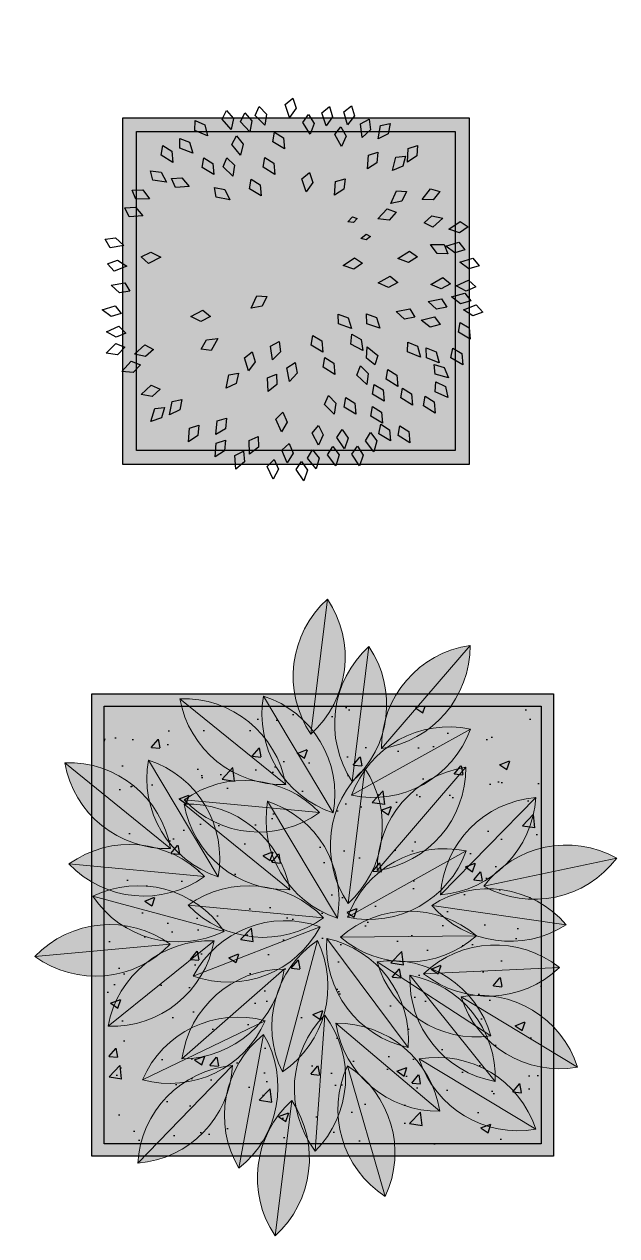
# Model space of a CAD drawing. Header units: millimetres. Extents: x -4763 to 645, y -25 to 217.
# Drawn here: x -37.471 to -36.958, y 27.812 to 28.86 of the extents above; entities that cross this region are included whole.
import ezdxf

# ---------------------------------------------------------------- set-up
doc = ezdxf.new("R2010")
doc.units = ezdxf.units.MM
doc.header["$LTSCALE"] = 0.5
for name, color, linetype in [('AI-Hatch mob', 254, 'Continuous'), ('AI-Paisagismo', 95, 'Continuous'), ('AI-Produção', 1, 'Continuous')]:
    doc.layers.add(name, color=color, linetype=linetype)

# ---------------------------------------------------------------- blocks, each defined once
blk = doc.blocks.new('SIMB6')
for points in [[(-0.307964686194282, 3.431288411466539), (-0.4040987887603933, 3.274698302898968), (-0.3329980956184499, 3.093049657748451), (-0.2066646557555032, 3.294275713688194)], [(0.3984109103603259, 3.398716576306469), (0.3265426599525654, 3.22960956178349), (0.4237761752099232, 3.060502547260739), (0.5188959183967654, 3.278227828458966)], [(-0.852618804432268, 3.264226708885871), (-0.8713276485477763, 3.081436646438987), (-0.7284805663507541, 2.948597458102085), (-0.7019191044303171, 3.184704536262188)], [(0.0894663158642288, 3.333511741563825), (-0.0138826201268785, 3.181586677117365), (0.0486490410523857, 2.996812950088268), (0.1842508427851044, 3.191913475417095)], [(0.8234699091638049, 3.164896028949897), (0.6889704995421653, 3.039707624579023), (0.7089189045150306, 2.845662269083732), (0.8844518765636166, 3.005787967647394)], [(-1.358031690650022, 2.994755096616017), (-1.386146828717528, 2.813173801354423), (-1.250343966497439, 2.673141228489839), (-1.211635731855949, 2.907563360951143)], [(-1.09027891008418, 3.048750051068964), (-1.113649353254231, 2.866497341449529), (-0.9742410142719108, 2.730053749176704), (-0.9416590185887798, 2.965405564920729)], [(1.277311248883961, 3.074536775630122), (1.125218987691823, 2.971434050821926), (1.115200895764019, 2.776623433338272), (1.313195192766215, 2.907963914422907)], [(-1.915408134431345, 2.7815473070807), (-1.862611324012277, 2.605550930449908), (-1.679751944402369, 2.53762460168923), (-1.745736254726352, 2.765874759209282)], [(-0.7434979434738125, 2.802239643644043), (-0.7568269067953679, 2.618978718964854), (-0.610137669184951, 2.490394869203555), (-0.5905263502065737, 2.72718055243763)], [(-0.0602776290065776, 2.819525051565278), (-0.1321458794141108, 2.650418037042527), (-0.03491236415675299, 2.481311022519548), (0.0602073790296345, 2.699036303717775)], [(0.6064688405942888, 2.846694259035529), (0.4501629046947074, 2.750098802723869), (0.4319362957271551, 2.555884154523255), (0.6352945278915741, 2.678756010648612)], [(1.554926584901522, 2.892651789628871), (1.398509013670945, 2.796237209881837), (1.380057752836364, 2.602043775843185), (1.583557984924027, 2.724680308560664)], [(-0.3882777008934681, 2.592185804523978), (-0.4215019535240572, 2.411469516340957), (-0.2897017825112016, 2.267663209903048), (-0.2443986207629223, 2.500900615034424)], [(2.149298208167238, 2.643577266502234), (1.984455027937428, 2.56240489614629), (1.947701029036807, 2.370830674459284), (2.161897989172075, 2.473649572943941)], [(-1.976804877302583, 2.392260628575968), (-1.968069759949912, 2.208723369409653), (-1.80702457312077, 2.098650726808045), (-1.815938788773337, 2.336079874925871)], [(-1.317972011141364, 2.481311022519548), (-1.389840261549124, 2.312204007996797), (-1.292606746291767, 2.143096993474046), (-1.197487003104924, 2.360822274672045)], [(-2.352533766120131, 2.296087179626965), (-2.297966553674541, 2.120631637955057), (-2.114432127978716, 2.054550979403302), (-2.182712603549589, 2.282124792203603)], [(-0.9311517221822214, 2.214967474646073), (-1.003019972589981, 2.045860460123321), (-0.905786457332624, 1.876753445600343), (-0.810666714145782, 2.09447872679857)], [(0.0820007468198583, 2.291686006663894), (-0.0445156021025923, 2.158434960765816), (-0.0126287353175485, 1.965990769955169), (0.1526866131603128, 2.136645096516986)], [(2.359223635573926, 2.274400646456797), (2.181686861861635, 2.227041151554431), (2.108169261228795, 2.046357169842167), (2.338340650970621, 2.105290988324895)], [(-2.675057218992378, 2.08902645207263), (-2.613739879228887, 1.915814409703216), (-2.427785324514616, 1.856886976098166), (-2.504822892106403, 2.081647463720855)], [(-2.314094071823319, 1.893138849514571), (-2.295400372544463, 1.71034723760431), (-2.128612850246327, 1.609186665958077), (-2.15041330140275, 1.845780841596706)], [(-0.5210799404442242, 2.045860460123321), (-0.5929481908517574, 1.876753445600343), (-0.4957146755943996, 1.707646431077591), (-0.4005949324075573, 1.925371712275818)], [(1.808583596015523, 2.037358365084401), (1.627283162868252, 2.007485623026923), (1.536545551296057, 1.834806079662939), (1.771356602178911, 1.871080505917007)], [(2.312594582574774, 1.663089298291879), (2.478547039333534, 1.74196901604705), (2.517952875251012, 1.93301539509116), (2.302351342042129, 1.833175310482374)], [(-2.793347924603949, 1.720427235396527), (-2.704515370949138, 1.559582573723673), (-2.511425033000705, 1.531875891475465), (-2.624200498509708, 1.74100206868934)], [(-3.046070055304198, 1.454087617162258), (-2.914600125032393, 1.32572140193497), (-2.72172909999449, 1.354915691634005), (-2.890056430956065, 1.522599838970791)], [(-1.415238886879251, 1.562935669964645), (-1.361698461554169, 1.387164083428388), (-1.178553533714648, 1.320011464292065), (-1.245502262375794, 1.547980609896058)], [(2.658342922765314, 1.43053996901358), (2.832511241741485, 1.489085886399379), (2.894398099851969, 1.674076577093046), (2.668437079300474, 1.600634894050472)], [(2.785333962895947, 1.108288931026663), (2.965401197905976, 1.144867868318669), (3.049669427861317, 1.32079513815006), (2.816365940521109, 1.275833527728991)], [(-2.58724826111711, 1.168131748961059), (-2.46944247562169, 1.027121023548716), (-2.274607268003592, 1.036648915369369), (-2.425102703802394, 1.220505346914478)], [(-1.859235802912053, 1.118206599236145), (-1.738534300526907, 0.9796664422437971), (-1.543938266580198, 0.9932282423603735), (-1.698209940886499, 1.173927755706245)], [(2.941684584040559, 0.9178410019590046), (3.122484926299193, 0.8850772412363312), (3.265954998328425, 1.017243338561002), (3.032602937907995, 1.061952168943207)], [(-3.218547477292759, 0.8712733379322799), (-3.103672908246835, 0.7278646172626396), (-2.908682716896919, 0.7333749827237172), (-3.055356954076842, 0.9202940340919668)], [(-2.943970003125286, 0.8382437466964348), (-2.802294495593741, 0.7212382838183659), (-2.612513944029615, 0.7663479401912808), (-2.794184551489252, 0.9194748614099808)], [(1.422629543142647, 0.5013835223674051), (1.604499293044682, 0.5275679041260446), (1.698725297239207, 0.6983689550118016), (1.463225949384195, 0.6668710062435821)], [(2.556447462570076, 0.6025562222810095), (2.739149878178523, 0.5830099922500267), (2.872642227151118, 0.7252468778176536), (2.636659337909804, 0.7528899529404498)], [(2.896614828295241, 0.512566656153922), (3.076485391545929, 0.4750325616098508), (3.22340079636092, 0.6033579397635549), (2.991312820311577, 0.654222809664816)], [(-2.603492547609448, 0.326554342953159), (-2.444092941737608, 0.2351541601010467), (-2.264655691869165, 0.3116643699413544), (-2.469575858005555, 0.4319132332516347)], [(-1.635412142144787, 0.4349088874844256), (-1.545847447466258, 0.4144461796596488), (-1.471190726757527, 0.4772096942645021), (-1.586733549507584, 0.5048298321197536)], [(-2.251498124593126, 0.1343413167987819), (-2.072065799997517, 0.0947652044615097), (-1.923701315307653, 0.2214124252477632), (-2.155196159522802, 0.2749119646703093)], [(0.4219767066970235, 0.2264130278078937), (0.5817102326182066, 0.1355976740717324), (0.7608658598560396, 0.2127650251939031), (0.5555063461588361, 0.332262028297464)], [(-3.077248546643886, -0.003216203324655), (-2.901509582597327, -0.0568636104694633), (-2.743590740182753, 0.0576491751075992), (-2.970127527005161, 0.1292951647571954)], [(-1.644512134122919, 0.0485643533882012), (-1.552976297036934, 0.040706397333679), (-1.487734074337481, 0.1132069979502148), (-1.605989085555847, 0.1245546067696068)], [(1.874422538337739, 0.13140734511353), (1.70787581038644, 0.2090244513867674), (1.535538254183393, 0.1176389734805525), (1.749878494363201, 0.0151190970836979)], [(2.859006773995133, -0.0290440413618853), (3.041182894931807, -0.0530041903173242), (3.178076942723919, 0.0859618434074037), (2.942831805273044, 0.1193053423601214)], [(-1.268147971497, -0.2555001460168569), (-1.084440020753845, -0.2518100767258602), (-0.96998501963958, -0.093849348789945), (-1.207569442012072, -0.0962380435414616)], [(-2.541242962233127, -0.2918713527212731), (-2.723837004010647, -0.2713373885412693), (-2.858096591076446, -0.4128502930095693), (-2.622266640950101, -0.4417691145677054)], [(1.177683844325883, -0.4137753456698193), (1.238123389426391, -0.5872956302637249), (1.423777198667721, -0.6471638352168158), (1.347878627770796, -0.422016171332416)], [(2.651997360533869, -0.3912081614023464), (2.785275097979592, -0.5176963919966511), (2.977712556487404, -0.4857689208602097), (2.807023352755095, -0.3204895835369825)], [(2.976027204648516, -0.3343647721314937), (3.121800162334011, -0.4462239361955654), (3.309844378807156, -0.3943499398078529), (3.122808974437248, -0.2478241020555743)], [(-2.108925250251559, -0.7116599447572299), (-1.925530738753195, -0.7003161830448335), (-1.817758958035938, -0.5377222651659395), (-2.055037364655163, -0.5500113403545585)], [(0.6918066728510439, -0.5346022034982525), (0.7771967190594751, -0.6973005986531007), (0.9696538093064646, -0.7291095166456217), (0.8613535889248851, -0.5176310877643573)], [(1.584249261786453, -0.5778944842750207), (1.718979298783324, -0.702834649587885), (1.911035090266068, -0.6686862702981671), (1.738447968248465, -0.5053897641189451)], [(-3.130177838148483, -0.7898229016984715), (-2.946452609574862, -0.7871269486072379), (-2.831144542727088, -0.6297878607429084), (-3.068738412304355, -0.6308909273468544)], [(-2.851526461379762, -1.083422854213267), (-2.677687681770976, -1.023905575364778), (-2.616834476248186, -0.8385722911773427), (-2.842381996598078, -0.9132742301130748)], [(-2.570198768902628, -0.9656293988491595), (-2.42157948971203, -0.8575806245366948), (-2.417973503737812, -0.6625459206625238), (-2.611541341747624, -0.8003267455435434)], [(-1.575373266227416, -0.8773086828609848), (-1.392980320575361, -0.8550591625562447), (-1.29508665885146, -0.6863334388372097), (-1.531211471664164, -0.7127367793648319)], [(-0.4168758951425389, -0.7321589748537463), (-0.5217088501333365, -0.8830638433153126), (-0.4609911171928616, -1.068441554372384), (-0.3234836927333617, -0.8746794016303738)], [(0.1553271222164767, -0.7824543577719397), (0.0834588718089435, -0.9515613722949184), (0.1806923870663013, -1.120668386817669), (0.2758121302531435, -0.90294310561967)], [(-0.8210942633661488, -1.011460441688541), (-0.9277233507748404, -1.161101564031241), (-0.8692255958887926, -1.347191734441821), (-0.7294121410780008, -1.155086915474385)], [(0.6760395052301647, -0.9942216931406164), (0.7527737310372232, -1.161177035574837), (0.9432963440876848, -1.203041970384674), (0.8462434130406109, -0.9861715201336664)], [(1.052530875883348, -0.9715608954593336), (1.154722106323333, -1.124267084589519), (1.349469322143932, -1.135450142319996), (1.219315376478789, -0.9366738508651906)], [(2.203565003919948, -1.098926176868872), (2.322680194254417, -1.238832571322745), (2.517418115369991, -1.227488809610349), (2.365215280879056, -1.04504330873442)], [(2.665151451383735, -0.9207667124730959), (2.78070294111103, -1.063630567241261), (2.975664892463328, -1.057198120195153), (2.828108322133175, -0.870974807559378)], [(-2.894995204698034, -1.450082482616153), (-2.720553378851037, -1.392356603041434), (-2.657796900931543, -1.207659111641987), (-2.884100933599712, -1.280036928788604)], [(-2.311912036323747, -1.419420590459367), (-2.129045466290563, -1.401474968659158), (-2.027203303732449, -1.235102757110325), (-2.263884698889341, -1.255934963022582)], [(-0.4113344807835802, -1.15715669862925), (-0.4934258217354001, -1.321544166273042), (-0.4067329069680455, -1.496289344687966), (-0.298455796576718, -1.284799082543031)], [(0.203943879845383, -1.217904920168393), (0.1320756294376224, -1.387011934691145), (0.2293091446952076, -1.556118949214123), (0.3244288878815951, -1.338393668015896)], [(-2.026821947503322, -1.717134674379167), (-1.859881338278, -1.640368400736406), (-1.818052977533398, -1.449837754677446), (-2.034904793215901, -1.546932315040066)], [(-1.474892976228602, -1.540013049034314), (-1.30830896725979, -1.46247598864852), (-1.267361694223836, -1.271754045282932), (-1.483762418290325, -1.369849867008952)], [(2.43579800064208, -1.40198371499855), (2.553107487663055, -1.543407588628269), (2.747974977074363, -1.534564488453952), (2.598126619446702, -1.35018028811919)], [(-2.638857905593113, -1.713470156346829), (-2.458240512033398, -1.679712417660084), (-2.371230629411684, -1.505124848869627), (-2.605208888630841, -1.546431480655201)], [(-2.43120153828363, -1.863498041906723), (-2.257583463133414, -1.803339985433012), (-2.197414250038491, -1.617783512504502), (-2.422684707494681, -1.693316846962034)], [(-1.761248155827161, -1.89825655865593), (-1.589579370609271, -1.832742774158077), (-1.535194033357129, -1.645409451062278), (-1.758013497122647, -1.727893086918584)], [(-0.4296613812452961, -1.817966320390496), (-0.3813717330201598, -1.640680286953738), (-0.5006240526352032, -1.486309230351025), (-0.5653624611074975, -1.714915883984076)], [(1.343511725652888, -1.576220514774831), (1.382148444031599, -1.755857459110757), (1.559028324059909, -1.838107364225606), (1.511400397559782, -1.605333559354676)], [(1.935103224431486, -1.675529546206462), (2.037443654108528, -1.828135785367976), (2.23220170672539, -1.839128500735796), (2.101853548367216, -1.64047951073212)], [(-1.124397498798998, -1.822416438596974), (-1.223621074190077, -1.977067367673043), (-1.156140234651502, -2.160091615097826), (-1.025837219982122, -1.96141301034936)], [(-0.2169143467717731, -1.690843552403066), (-0.2520676890126197, -1.871194516655123), (-0.1218116387040027, -2.016400922189632), (-0.0740188792453864, -1.7836609046592)], [(0.527003512948113, -1.791236572798879), (0.4994259998336475, -1.972900296607349), (0.635642779800719, -2.112530263682856), (0.6736569280483309, -1.877994577379695)], [(2.28804787522472, -1.73583929918368), (2.381477429900542, -1.894057964614148), (2.575285838318905, -1.916190286599203), (2.456532337871976, -1.710399932723248)], [(-2.490629364274809, -2.1421420954332), (-2.312695465521073, -2.096297188935524), (-2.237640846561589, -1.916246243303248), (-2.46830608017899, -1.973216530444915)], [(-2.066247324209825, -2.063439992782832), (-2.138115574617359, -2.232547007305811), (-2.040882059360001, -2.401654021828562), (-1.945762316173158, -2.183928740630562)], [(-1.331154638708312, -2.089947607174508), (-1.432632130898809, -2.243129023659321), (-1.367838552077046, -2.427121770781695), (-1.234640255107251, -2.23037249555773)], [(-0.5696966980731304, -2.014821726107584), (-0.6415649484806636, -2.183928740630562), (-0.5443314332233058, -2.353035755153314), (-0.4492116900364636, -2.135310473955087)], [(-0.2281714555979306, -2.086504765652534), (-0.3014368303261108, -2.255011182869793), (-0.2056062310268771, -2.424917142412368), (-0.1086877789616665, -2.207986560737026)], [(0.3011773951027408, -1.991569511610805), (0.2293091446952076, -2.160676526133556), (0.3265426599525654, -2.329783540656535), (0.4216624031394077, -2.112058259458308)], [(1.565820837248338, -2.080347393562078), (1.60765653677754, -2.259266375289371), (1.785975785338905, -2.338347248088211), (1.734202226539991, -2.106460288071048)], [(0.97061555116602, -2.118236903231263), (0.995563882941724, -2.300280328048302), (1.16572091331659, -2.39566441405941), (1.135823444352354, -2.159956533482045)], [(1.938868268832038, -2.158000489064079), (1.972258600191935, -2.338686165168383), (2.14666884824328, -2.426050941965741), (2.105838164091892, -2.19198915771085)], [(-1.704792300100507, -2.353035755153314), (-1.77666055050804, -2.522142769676065), (-1.679427035250682, -2.691249784199044), (-1.58430729206384, -2.473524503000817)], [(-1.27575902258286, -2.401586900120037), (-1.393157610064463, -2.542936818530961), (-1.348575340178058, -2.732841952906255), (-1.194944326916584, -2.551597434696532)], [(-0.5929481908517574, -2.424906236325568), (-0.6648164412595179, -2.59401325084832), (-0.5675829260021601, -2.763120265371298), (-0.4724631828153179, -2.545394984173071)], [(0.0115184340195356, -2.384489983922094), (-0.0587717365253866, -2.5542590025982), (0.0400325245261684, -2.722453107275441), (0.1331203775864651, -2.503851379859042)], [(0.6718291289819263, -2.410855986383011), (0.6752379412625942, -2.594569371241959), (0.8330232560790591, -2.709266072495438), (0.8309983004626246, -2.471678271521795)], [(1.294339531565583, -2.401601344022537), (1.284430869060315, -2.585078988940949), (1.433492796395739, -2.710904585181197), (1.448684436528083, -2.473794320353363)], [(1.567835999724138, -2.457910767867588), (1.568690546696871, -2.641653788216444), (1.724866130269219, -2.758532896470114), (1.726144254414521, -2.520939904116403)], [(-1.127638973128341, -2.666155793273901), (-1.219983389727531, -2.825010243952419), (-1.144539268759444, -3.004898329887737), (-1.023076570406601, -2.800695302178837)], [(0.0721249325465578, -2.714809766027883), (0.0013227267470484, -2.884365878956487), (0.0996189355018942, -3.052857404543146), (0.1933660949418936, -2.834537607654056)], [(0.973496679192749, -2.555889596483211), (0.9699212107987024, -2.739599813409995), (1.123233622684438, -2.860210108210593), (1.130239383908701, -2.622716986360046)], [(-0.8339182069248636, -2.763120265371298), (-0.905786457332624, -2.93222727989405), (-0.8085529420748117, -3.101334294417029), (-0.7134331988884242, -2.883609013218801)], [(-0.1828764091139874, -2.93222727989405), (-0.254744659521748, -3.101334294417029), (-0.1575111442639354, -3.27044130893978), (-0.0623914010773206, -3.052716027741553)], [(0.3001757129829912, -2.735127788659156), (0.2933768952477749, -2.918746970268557), (0.4445491282183412, -3.042029145902233), (0.4557215377658395, -2.804695539176009)], [(0.6199629463296789, -2.800495734267315), (0.6278539579491281, -2.984071222045713), (0.7883912625386529, -3.094883282243017), (0.7805689814404105, -2.857415651743394)]]:
    blk.add_lwpolyline(points, close=True)
blk = doc.blocks.new('VASINHO PRODUÇÃO - PLANTA')
at = {"layer": 'AI-Hatch mob', "ltscale": 3, "true_color": 0xd9c8a0}
h = blk.add_hatch(color=9, dxfattribs=at)
h.dxf.hatch_style = 1
h.paths.add_polyline_path([(0.2879999999999683, -0.2879999999999754), (0.01200000000000045, -0.2879999999999754), (0.01200000000000045, -0.01199999999999335), (0.2879999999999683, -0.01199999999999335)], flags=16)
h.paths.add_polyline_path([(0.2999999999999972, -0.2999999999999972), (0, -0.2999999999999972), (0, 0), (0.2999999999999972, 0)])
at = {"layer": 'AI-Hatch mob', "ltscale": 3}
h = blk.add_hatch(color=255, dxfattribs=at)
h.dxf.hatch_style = 1
h.paths.add_polyline_path([(0.2879999999999683, -0.2879999999999754), (0.01200000000000045, -0.2879999999999754), (0.01200000000000045, -0.01199999999999335), (0.2879999999999683, -0.01199999999999335)])
for points in [[(0.2999999999999972, -0.2999999999999972), (0, -0.2999999999999972), (0, 0), (0.2999999999999972, 0)], [(0.2879999999999683, -0.2879999999999754), (0.01200000000000045, -0.2879999999999754), (0.01200000000000045, -0.01199999999999335), (0.2879999999999683, -0.01199999999999335)]]:
    blk.add_lwpolyline(points, close=True)
at = {"layer": 'AI-Paisagismo', "color": 73, "xscale": -0.04998332349766488, "yscale": 0.04998332349767054, "zscale": 0.04998332349765973, "rotation": 35.00000000000523}
blk.add_blockref('SIMB6', (0.1485230901355834, -0.1518223986476883), dxfattribs=at)
blk = doc.blocks.new('VASO QUADRADO 50CM - FOLHAGEM - PLANTA')
at = {"layer": 'AI-Hatch mob', "ltscale": 3, "true_color": 0xd9c8a0}
h = blk.add_hatch(color=9, dxfattribs=at)
h.dxf.hatch_style = 1
h.paths.add_polyline_path([(0, 0), (0.4999999999999947, 0), (0.4999999999999947, -0.5), (0, -0.5)])
h.paths.add_polyline_path([(0.01333333333332831, -0.01333333333332121), (0.4866666666666859, -0.01333333333332121), (0.4866666666666859, -0.4866666666666752), (0.01333333333332831, -0.4866666666666752)], flags=16)
at = {"layer": 'AI-Hatch mob', "ltscale": 3}
h = blk.add_hatch(color=255, dxfattribs=at)
h.dxf.hatch_style = 1
h.paths.add_polyline_path([(0.01333333333332831, -0.01333333333332121), (0.4866666666666859, -0.01333333333332121), (0.4866666666666859, -0.4866666666666752), (0.01333333333332831, -0.4866666666666752)])
at = {"layer": 'AI-Hatch mob', "ltscale": 3, "true_color": 0xa0784b}
h = blk.add_hatch(dxfattribs=at)
h.set_pattern_fill('AR-CONC,_O', color=35, scale=0.0005999999999999936)
h.set_pattern_definition([(49.99999999999999, (0.01333333333332831, -0.4866666666666823), (0.1093108013976021, -0.009563451323341824), [0.01142999999999995, -0.1257299999999996]), (355, (0.01333333333332831, -0.4866666666666823), (-0.02114569558540013, 0.1146339857293077), [0.009143999999999973, -0.1005839999999997]), (100.451, (0.02244253333331336, -0.4874636166666839), (0.08816550099957533, 0.1050700126921748), [0.009713999999999964, -0.1068539999999996]), (46.18419999999998, (0.01333333333332831, -0.4561866666666852), (0.1626474245352774, -0.02522539675963622), [0.01714499999999995, -0.1885949999999993]), (96.63559999999993, (0.02688727333332608, -0.4582887666666835), (0.1424425406797419, 0.1484553335340291), [0.01457099999999997, -0.1602809999999994]), (351.1840000000001, (0.01333333333332831, -0.4561866666666852), (0.14244276348836, 0.1484550707163582), [0.013716, -0.1508759999999996]), (21, (0.02857333333332157, -0.4638066666666845), (0.09096892790122975, -0.06135931111005732), [0.01142999999999994, -0.1257299999999996]), (326, (0.02857333333332157, -0.4638066666666845), (0.03708121700858818, 0.1105127796733912), [0.009143999999999972, -0.1005839999999997]), (71.45140000000002, (0.03615403333332523, -0.4689199266666826), (0.1280498944620743, 0.04915371462963431), [0.009713999999999957, -0.1068539999999996]), (37.49999999999999, (0.01333333333332831, -0.4866666666666823), (0.001853161950355051, 0.05073302332389173), [0, -0.09936479999999971, 0, -0.1021079999999997, 0, -0.1009649999999997]), (7.499999999999998, (0.01333333333332831, -0.4866666666666823), (0.04009179750618336, 0.06010834489087155), [0, -0.0582167999999998, 0, -0.09707879999999966, 0, -0.03848099999999986]), (327.5, (-0.02065186666666641, -0.4866666666666823), (0.08135435710012262, -0.003437246395604034), [0, -0.03809999999999988, 0, -0.1188719999999997, 0, -0.1577339999999995]), (317.5, (-0.03589186666668098, -0.4866666666666823), (0.08887750883161061, 0.01525589461999976), [0, -0.04952999999999988, 0, -0.07894319999999978, 0, -0.1120139999999997])])
h.paths.add_polyline_path([(0.01333333333332831, -0.01333333333332121), (0.4866666666666859, -0.01333333333332121), (0.4866666666666859, -0.4866666666666752), (0.01333333333332831, -0.4866666666666752)])
at = {"layer": 'AI-Paisagismo', "ltscale": 0.2, "true_color": 0xbad0ae}
h = blk.add_hatch(color=9, dxfattribs=at)
h.paths.add_polyline_path([(0.3831651609881703, -0.3935048848379274, -0.1009244643305476), (0.4262274962207808, -0.4060405854368128), (0.3966730538671488, -0.3692454216576202, -0.1072267330070087), (0.3527273046791386, -0.3509846268027133, 0.1181094336265552)])
h.paths.add_polyline_path([(0.396673053867147, -0.3692454216576131), (0.3588900660179331, -0.3222057512979255), (0.3445399435759597, -0.3128610289721507, 0.08752527008928897), (0.3527273046791386, -0.3509846268027168, 0.1072267330069981)])
h.paths.add_polyline_path([(0.3588900660179295, -0.3222057512979255), (0.396673053867147, -0.3692454216576202, 0.06454624865505403), (0.4254908016646706, -0.37072425240817, -0.03294826573356551), (0.4160034768483705, -0.3593976963455248)])
h.paths.add_polyline_path([(0.426227496220779, -0.4060405854368092, -0.02753927194000011), (0.4368262869759896, -0.4123867518522673, 0.08633906619314188), (0.4294197836675639, -0.3746341599295384, -0.01234927148233191), (0.4254908016646723, -0.37072425240817, -0.06454624865505401), (0.3966730538671488, -0.3692454216576202)])
h.paths.add_polyline_path([(0.3445483352693461, -0.3043503532681839), (0.3588900660179331, -0.3222057512979255), (0.4160034768483705, -0.3593976963455248, -0.06645078010651624), (0.4017990303065524, -0.333315003235402, 0.1459686144721991)])
h.paths.add_polyline_path([(0.4160034768483687, -0.3593976963455248), (0.4254790777558348, -0.3655681565425155, 0.089851111606446), (0.4017990303065524, -0.333315003235402, 0.06645078010652022)], flags=17)
h.paths.add_polyline_path([(0.447735437194412, -0.1850824326534308, -0.03766426319687183), (0.4348883488421915, -0.1960381294244797, 0.03554825208524648), (0.4243990245493983, -0.208037958321853), (0.568489524930909, -0.1776393703276682, 0.2925687862158302)])
h.paths.add_polyline_path([(0.4807256576808445, -0.112089883179582, 0.2467342754730089), (0.3924778623852951, -0.1678855781847162, -0.02911407171682761), (0.4053926378694221, -0.1698191798495259, -0.1136781305110246), (0.37808729618882, -0.2121589743458969, 0.01144290014603476), (0.3776642310488914, -0.2172777569716189)])
h.paths.add_polyline_path([(0.2775064695194782, -0.2266862435819235, 0.1385800695215007), (0.3100753440991451, -0.1750627039507719, -0.03766426319894938), (0.3136301140125859, -0.158556990341161, 0.1054388976469905), (0.3102032776013921, -0.1118697438178025, -0.04124628963672091), (0.2917276232415293, -0.1112915547493039)])
h.paths.add_polyline_path([(0.2596226496030187, -0.1808473949910017, -0.05788238611844066), (0.2664457339282329, -0.2058300138289262, 0.05273433884922381), (0.2775064695194782, -0.2266862435819235), (0.2917276232415293, -0.1112915547493039, -0.02327861019411856), (0.2814169965786562, -0.1096246786453072, -0.06679452964154017), (0.2951965943810695, -0.08314328682111238), (0.295518678833508, -0.08052979737477983, 0.0008919593296626941), (0.2952214639202868, -0.08079811720890007, -0.04180014392766482), (0.2824377442416299, -0.09448994893623563, 0.2075388826344159)])
h.paths.add_polyline_path([(0.1904733155835387, -0.1160710435738928, -0.04935686048945523), (0.2106950353669816, -0.1249949799429402), (0.2466093414068347, -0.1283512863257066, 0.1385800695217846), (0.1940495319923432, -0.09731601816573132, -0.03766426319730883), (0.1774463383216336, -0.09424862011389834, 0.1495642043806234), (0.1129495845107371, -0.1066213794971418, -0.02747786748635916), (0.1202623085379848, -0.1165437533501041), (0.1894520241413957, -0.1230097528279686, -0.01562690933323267)])
h.paths.add_polyline_path([(0.2295912301658163, -0.138419204834701, -0.05035858276558226), (0.2083732415123514, -0.1460534938794673), (0.2659612259001438, -0.2425136070104763, 0.08227616066670196), (0.2664457339287214, -0.2058300138301341, -0.05788238612135859), (0.2596226496030187, -0.1808473949910017, 0.1173879873816154)])
h.paths.add_polyline_path([(-0.02907373817291869, -0.07442998926381961), (0.0853525550647607, -0.1671271837634798, 0.01329663088609264), (0.08416159123701306, -0.1612791999286962, -0.1121043335615614), (0.06250876386427429, -0.1165429306062506, 0.2371737916399998)])
h.paths.add_polyline_path([(0.1219848183637087, -0.1975835802709192, 0.1385800695221779), (0.06942500894906978, -0.1665483121108693, -0.03766426319749022), (0.05282181527828733, -0.1634809140589972, 0.1845075332050494), (-0.02463847547946685, -0.1838811660730251)])
h.paths.add_polyline_path([(0.08001028657342246, -0.2673438015852199, 0.1459686144717635), (0.1433023440812402, -0.2568219915522398), (0.001027002238789265, -0.2188236553247549, 0.1015689997627521), (0.03329593766527594, -0.2503747611806268, -0.1121043335625181)])
h.paths.add_polyline_path([(0.1324362525042595, -0.2669936038148464, 0.1385800695204405), (0.07312110245122305, -0.2813961872485677, -0.03766426320115953), (0.05908107329292989, -0.2907744894492765, 0.1845075332029693), (0.01778199408250458, -0.3594086863393713)])
h.paths.add_polyline_path([(0.1524810428554257, -0.4020107663200534, 0.01329663088614612), (0.1465497561462445, -0.4026719378142296, -0.1121043335608607), (0.100050303591205, -0.4202212864680988, 0.2371737916406026), (0.04988587871976158, -0.5076534600958205)])
h.paths.add_polyline_path([(0.1592932930211894, -0.5130617274644251, 0.3738989975478505), (0.1861030094486118, -0.3682605342470673)])
h.paths.add_polyline_path([(0.2337692347333213, -0.4818920446449333, -0.08153861854417746), (0.2213362347459977, -0.4477213484291482, 0.02033090825277861), (0.2165495684598877, -0.4399548173356855), (0.1985373591458561, -0.5861112635428967, 0.2618694310454977)])
h.paths.add_polyline_path([(0.255217814606441, 0.1025907991436164), (0.2379155701440894, -0.03780478020683375, -0.008330344784616495), (0.240233599623533, -0.04073899818217441, 0.363416945916031)])
h.paths.add_polyline_path([(0.3182641738204097, -0.02662901553085817, -0.03766426319659177), (0.314709403907111, -0.04313472913942462, 0.03554825208512005), (0.3136619692798917, -0.05903833559788652), (0.4096870408011686, 0.05260991602983367, 0.2925687862158693)])
h.paths.add_polyline_path([(0.2444051307873192, -0.2665253488271553), (0.2063560283456809, -0.408787122525009, 0.05292590423680445), (0.2244835330081205, -0.393530990268232, -0.116314380357985), (0.2506990926743011, -0.3491812784026394, 0.191422404243178)])
h = blk.add_hatch(color=9, dxfattribs=at)
h.paths.add_polyline_path([(0.2668212279339155, -0.4567645186450768, -0.1121043335621412), (0.2746375786391262, -0.4076821044032926, 0.1459686144720013), (0.2523213292494901, -0.3475274865993754), (0.2419512853578141, -0.4944240782620213, 0.1015689997625863)])
h.paths.add_polyline_path([(0.2746375786391262, -0.4076821044032748, 0.1121043335621412), (0.2668212279339155, -0.4567645186450591, 0.1121043335621429)])
h.paths.add_polyline_path([(0.181916957663983, -0.2081253016844009, -0.03766426319626871), (0.198520151334213, -0.2111926997362623, 0.03554825208531438), (0.2144476974508152, -0.2117715713888479), (0.1341652561335192, -0.1467344469035794, -0.08765120437675122), (0.1383770341195873, -0.1855547280480714, 0.1105819868200891)])
h.paths.add_polyline_path([(0.2144476974508152, -0.2117715713888479, 0.0132966308857187), (0.2132567336230977, -0.2059235875542278, -0.1121043335616803), (0.1916039062503252, -0.1611873182317503, 0.0357943512743551), (0.1807165511907272, -0.1493971686753, -0.1151697967844379), (0.1310757712621271, -0.1375934607911695, -0.02150383064530657), (0.1341652561335192, -0.1467344469035794)])
h.paths.add_polyline_path([(0.1807165511907343, -0.1493971686753, 0.1471905096387542), (0.1228030047646822, -0.1206067624423603, -0.04216300896600256), (0.1310757712621236, -0.1375934607911589, 0.1151697967844778)])
h.paths.add_polyline_path([(0.1383770341195873, -0.1855547280480714, 0.08765120437675122), (0.1341652561335192, -0.1467344469035794), (0.1000214042131322, -0.1190743768893121, 0.1762835270623134)])
h.paths.add_polyline_path([(0.1341652561335174, -0.1467344469035794, 0.0215038306453472), (0.1310757712621164, -0.1375934607911589, -0.0728416072604305), (0.1043814497888516, -0.1190076182060302, 0.009714427093552419), (0.1000214042131322, -0.1190743768893121)], flags=17)
h.paths.add_polyline_path([(0.1310757712621218, -0.1375934607911589, 0.04216300896599867), (0.1228030047646822, -0.1206067624423603, 0.04126002571044728), (0.1043814497888675, -0.1190076182060302, 0.07284160726041206)], flags=16)
h.paths.add_polyline_path([(0.4165318078346694, -0.2615845247928235, 0.0005421207433453404), (0.416346307221529, -0.2614269906696727, -0.09266607349028746), (0.3805153642090211, -0.2409988800178944, 0.08272158258984047), (0.3441537132983932, -0.2348211079143425, -0.1026650112046958), (0.2994681284919576, -0.2439439827939793, 0.08019173923243729), (0.2692777170982019, -0.2631269947782862)])
h.paths.add_polyline_path([(0.5138046166368806, -0.2497512908850652), (0.368062070210641, -0.2286501863257335, 0.03912676900441829), (0.3805153642080761, -0.2409988800175746, -0.09266607349040724), (0.4163463072206426, -0.26142699066936, 0.2302397149652414)])
h.paths.add_polyline_path([(0.3441537132983932, -0.2348211079143425, 0.09166062728263832), (0.3780872961888146, -0.2121589743459076, -0.07316558850431812), (0.3862149458058095, -0.1805157482713717), (0.2767829367706813, -0.241552653455841, 0.05094506049314716), (0.2994681284913341, -0.2439439827942458, -0.1026650112062228)])
h.paths.add_polyline_path([(0.5064377027234297, -0.2959111046960068, 0.351124424335081), (0.3661143376334302, -0.2966179998180536, -0.02720983869294985), (0.3771797017519383, -0.3017698952017085)])
h.paths.add_polyline_path([(0.5259386795443, -0.4037023082475493), (0.4176746635052435, -0.3384528691608146, -0.07787671662787667), (0.4322683437033756, -0.3699892899051065, -0.01013375063908225), (0.4277513019656745, -0.3705253783396856, -0.009879472827502548), (0.4294197836675497, -0.3746341599295278, 0.2371737916400241)])
h.paths.add_polyline_path([(0.5064377027234297, -0.2959111046960068), (0.3771797017519134, -0.3017698952017085, -0.08391196314951911), (0.4067856722310079, -0.3246325798122207, 0.02004710026616001), (0.4156672173163916, -0.3260621562213828, -0.03766426319568147), (0.4325348832819245, -0.3268083570830811, 0.1845075332044809)])
h.paths.add_polyline_path([(0.4477354371944635, -0.1850824326533846, 0.1845075332037339), (0.4807256576808445, -0.112089883179582), (0.3776642310488914, -0.2172777569716189, 0.1385800695203368), (0.4348883488409871, -0.1960381294256663, -0.03766426320079834)])
h.paths.add_polyline_path([(0.282140529327302, -0.09475826877165971), (0.3001527386413354, 0.05139817743548036, 0.3738989975499326)])
h.paths.add_polyline_path([(0.2395792400029411, -0.2494679404242284, 0.03030031920980581), (0.2510799607497596, -0.2422279678963513), (0.1174768517798057, -0.2297423314790521, -0.0768425592575029), (0.1414922882129144, -0.2542228701010707, 0.03249718828191259), (0.1552340268692145, -0.2590747766033097, -0.1963947137730436)])
h.paths.add_polyline_path([(0.1459291544830297, -0.4340828269433317, -0.03766426319827849), (0.1504746650169899, -0.4178220365297136, 0.03554825208437599), (0.1524810428554257, -0.4020107663200534), (0.04988587871976158, -0.5076534600958205, 0.2925687862150866)])
h.paths.add_polyline_path([(0.1861030094487433, -0.3682605342463745, 0.1385800695201688), (0.1504746650172759, -0.4178220365282748, -0.03766426320156246), (0.1459291544830297, -0.4340828269433317, 0.1845075332031512), (0.1592932930211894, -0.5130617274644251)])
h.paths.add_polyline_path([(0.2337692347333284, -0.4818920446449582, 0.03337641622990275), (0.2419512853578141, -0.4944240782620213), (0.2523213292494901, -0.3475274865993754, 0.005160581583961312), (0.2506990926745143, -0.3491812784019714, -0.116314380358183), (0.2244835330082999, -0.3935309902676387, 0.122738634690341), (0.2213362347459871, -0.4477213484291305, -0.08153861854426905)])
h.paths.add_polyline_path([(0.2965669702185956, -0.360529469244824, -0.09896126875964394), (0.3357113552059374, -0.3806101553819303, 0.01585056145367656), (0.3426126999775096, -0.3823356994895448), (0.2544467728654745, -0.2643826760059724, 0.2482338599049464)])
h.paths.add_polyline_path([(0.3768202185538563, -0.4513514470956785), (0.2643664907174728, -0.356270925704596, 0.1385800695214641), (0.2897402482909204, -0.4117857332971298, -0.03766426319861993), (0.3016074594548783, -0.4237959069047541, 0.1845075332047876)])
h.paths.add_polyline_path([(0.317874730013628, -0.543680538073577), (0.2770043952301151, -0.4022034650655932, 0.01329663088583249), (0.2746375786391351, -0.4076821044034347, -0.1121043335617484), (0.2668212279339137, -0.4567645186450449, 0.2371737916399853)])
h.paths.add_polyline_path([(0.08829592935273212, -0.214048111924491, 0.08411870382129336), (0.1219848183637087, -0.1975835802709192), (-0.02463847547946685, -0.1838811660730251, 0.1163970162905033), (0.01856799376112583, -0.2120063382715038, -0.1593365792688058)])
h.paths.add_polyline_path([(0.1368660835140947, -0.1978692193849874, 0.02765843165261737), (0.1383770341199, -0.1855547280483272, -0.1762835270640536), (0.1000214042134751, -0.1190743768887259, -0.00971442709283766), (0.1043814497888853, -0.119007618206048, -0.01379175676062543), (0.09998604756422225, -0.1146488721279866, -0.03400493799433041), (0.1129495845107353, -0.1066213794971382, 0.1418817183340183), (0.06137817319756778, -0.07142665594810538)])
h.paths.add_polyline_path([(0.4096870408011686, 0.05260991602983367), (0.3136619692798917, -0.05903833559788652, 0.01329663088594669), (0.3195424743175099, -0.05802001822463154, -0.1121043335614075), (0.3648966929542112, -0.0376933466335494, 0.2371737916399821)])
h.paths.add_polyline_path([(0.2692777170982019, -0.2631269947782862, 0.1385800695207901), (0.3247666737761765, -0.2885572350875698, -0.0376642632001518), (0.3415981367658922, -0.2898902109103147, 0.1845075332037273), (0.4165318078346694, -0.2615845247928235)])
h.paths.add_polyline_path([(0.4050529809933483, -0.07931805878037324, 0.07855756710329584), (0.3715862521996272, -0.08973177555082046, -0.04569266810561909), (0.3541332250601545, -0.100427137652769, 0.1619621323830503), (0.3136301140125877, -0.1585569903411184, -0.03766426319663432), (0.3100753440992925, -0.1750627039497061, 0.0355482520851006), (0.3090279094720678, -0.1909663104081574)])
h.paths.add_polyline_path([(0.2280843188318791, -0.02724323069083212, -0.03217539140770436), (0.2379155701440858, -0.03780478020686218), (0.255217814606441, 0.1025907991436164, 0.3270723395403079)])
h.paths.add_polyline_path([(0.2087861142802492, -0.09204690598361509, 0.1459686144723417), (0.2614906065572189, -0.1286369254397712), (0.1860026962406884, -0.002194362002985173, 0.1015689997629625), (0.1871332869074909, -0.04731063666124413, -0.1121043335614434)])
h.paths.add_polyline_path([(0.05282181527836549, -0.1634809140589972, -0.03766426319442134), (0.06942500894777837, -0.1665483121107343, 0.03554825208618063), (0.0853525550647607, -0.1671271837634798), (-0.02907373817291869, -0.07442998926381961, 0.2925687862171664)])
h.paths.add_polyline_path([(0.1992078614576123, -0.3290051030184742, 0.1845075332033601), (0.2063560283456809, -0.408787122525009), (0.2444051307873192, -0.2665253488271553, 0.1385800695213532), (0.2050108267415176, -0.3131494868264113, -0.03766426320001531)])
h.paths.add_polyline_path([(0.2132567336232114, -0.2059235875543877, 0.1459686144721909), (0.2659612259001438, -0.2425136070104763), (0.2083732415123496, -0.1460534938794744, -0.04267552751535905), (0.1894928902625814, -0.149089730037403, 0.02737611848694512), (0.1916039062503341, -0.1611873182317609, -0.1121043335620918)])
h.paths.add_polyline_path([(0.1894928902625814, -0.149089730037403, 0.04267552751535278), (0.208373241512346, -0.1460534938794424), (0.1949209447402467, -0.1235208408911106), (0.1894520241413939, -0.1230097528279686, 0.05829284820865398)])
h.paths.add_polyline_path([(0.1985373591458561, -0.5861112635428967), (0.2165495684598877, -0.4399548173356855, 0.3738989975502471)])
h.paths.add_polyline_path([(0.01778199408250458, -0.3594086863393713, 0.2667304431458746), (0.1167225546832302, -0.3073796237273569, -0.0160178841809168), (0.1098841224244751, -0.3051625498364281, -0.07541752629161234), (0.1298715447486654, -0.2780735234454319, 0.02535033189914436), (0.1324362525042595, -0.2669936038148464)])
h.paths.add_polyline_path([(0.568489524930909, -0.1776393703276682), (0.4243990245493983, -0.208037958321853, 0.01329663088663605), (0.4296896006262862, -0.2107996814340609, -0.1121043335599441), (0.4780677109073856, -0.222189904069463, 0.237173791641052)])
h.paths.add_polyline_path([(0.4807440127991036, -0.470821138360229), (0.3546175698831444, -0.3948062263389822, 0.02447083248226847), (0.3585028269233099, -0.40507455664196, -0.04749469802709935), (0.3688056381410458, -0.4236863814121143, 0.2939314652376539)])
at = {"layer": 'AI-Paisagismo', "ltscale": 0.2, "true_color": 0x8ba362}
h = blk.add_hatch(color=65, dxfattribs=at)
h.paths.add_polyline_path([(0.2471773802091679, -0.2519017967510706, 0.01777825452302181), (0.2395792400033088, -0.2494679404240365, -0.1963947137740212), (0.1552340268692074, -0.2590747766033097, 0.07094577629649458), (0.1298715447486796, -0.2780735234454319, -0.05552521885377384), (0.120444854255302, -0.3010656805540783)])
h.paths.add_polyline_path([(0.2395792400029446, -0.2494679404242568, 0.1963947137730691), (0.1552340268692056, -0.2590747766033097, 0.1963947137730615)])
h.paths.add_polyline_path([(0.1204448542553163, -0.3010656805540641, 0.05552521885365616), (0.1298715447486707, -0.2780735234454674, 0.07541752629156856), (0.1098841224241287, -0.3051625498361794)])
h.paths.add_polyline_path([(0.1488053822185833, -0.3498640763325795, 0.09613998058004011), (0.1076422198934495, -0.3614536315820231, 0.07807014685262005), (0.09770638694751987, -0.3948412599087021)])
h.paths.add_polyline_path([(0.1368660835140947, -0.1978692193849874), (0.06137817319756778, -0.07142665594810538, 0.1015689997628139), (0.06250876386431514, -0.1165429306062933, -0.1121043335619559), (0.08416159123716227, -0.161279199928881, 0.1459686144722081)])
h.paths.add_polyline_path([(0.08416159123715161, -0.1612791999288632, 0.1121043335620539), (0.06250876386427606, -0.1165429306062578, 0.1121043335620527)], flags=17)
h.paths.add_polyline_path([(0.1774463383216425, -0.09424862011391255, -0.03766426319354584), (0.1940495319906752, -0.09731601816554658, 0.03554825208668354), (0.2099770781078867, -0.09789488981823524), (0.09555078487020374, -0.005197695318631901, 0.2925687862176443)])
h.paths.add_polyline_path([(0.5259386795443, -0.4037023082475493, 0.2925687862145616), (0.432534883282786, -0.3268083570830527, -0.03766426319758861), (0.4156672173163969, -0.3260621562213828, 0.01603152903756415), (0.4084865848603592, -0.3265161703095103, -0.03359283621074309), (0.4176746635052258, -0.3384528691607969)])
h.paths.add_polyline_path([(0.08494163462640536, -0.2707052173800513, 0.01329663088584136), (0.08001028657303522, -0.2673438015851737, -0.112104333562039), (0.03329593766509653, -0.2503747611806091, 0.2371737916397156), (-0.06171496339233151, -0.2840464583183717)])
h.paths.add_polyline_path([(0.2510799607497596, -0.2422279678963513, 0.1385800695214105), (0.1985201513354475, -0.2111926997363867, -0.03766426319890377), (0.1819169576640398, -0.2081253016844116, 0.1687680964714006), (0.1101419543263287, -0.2247032588855298, -0.01983117137542873), (0.1174768517797879, -0.2297423314790521)])
h.paths.add_polyline_path([(0.2614906065572189, -0.1286369254397712, 0.2103585236833916), (0.2402335996236573, -0.04073899818205717, -0.009228122923012403), (0.2372056052925284, -0.04356564706306543, -0.04172412988650809), (0.2280843188318684, -0.02724323069081436, 0.1104205818770668), (0.1860026962406884, -0.002194362002985173)])
h.paths.add_polyline_path([(0.3541332250602913, -0.1004271376526944, -0.04569266809953355), (0.3715862521975737, -0.08973177555235878, 0.1468640072753186), (0.4100266976776439, -0.03789120503935095), (0.3045745126669335, -0.09670831965468096, -0.03607263514526711), (0.310203277601385, -0.1118697438177954, 0.1021786468039221)])
h.paths.add_polyline_path([(0.3102032776013957, -0.1118697438177954, 0.03607263514527639), (0.3045745126669299, -0.09670831965468096), (0.2927092555304327, -0.1033262971661593), (0.2917276232415329, -0.1112915547493039, 0.04124628963672474)])
h.paths.add_polyline_path([(0.3045745126669388, -0.09670831965469873, 0.03836591371914286), (0.2962647527717284, -0.08165137273651979, 0.004087410521119952), (0.2951965943810695, -0.08314328682109817), (0.2927092555304274, -0.1033262971661593)])
h.paths.add_polyline_path([(0.2927092555304291, -0.1033262971661593), (0.2951965943810695, -0.08314328682109817, 0.0667945296423841), (0.2814169965785052, -0.1096246786456341)])
h.paths.add_polyline_path([(0.2917276232415347, -0.1112915547492861), (0.2927092555304345, -0.1033262971661593), (0.2814169965785052, -0.1096246786456341, 0.0232786101943381)])
h.paths.add_polyline_path([(0.4368262869759896, -0.4123867518522495, -0.01509753763602783), (0.4367672088421397, -0.4191624859429659, -0.134782054256387), (0.3831651609881739, -0.3935048848379346, 0.06391830146833205), (0.3546175698831444, -0.3948062263389822), (0.4807440127991036, -0.470821138360229, 0.1673951608897684)])
h.paths.add_polyline_path([(0.3357113552059694, -0.3806101553819445, -0.09896126875972795), (0.2965669702185956, -0.360529469244824, 0.07273666603991764), (0.2643664907174728, -0.356270925704596), (0.3768202185538563, -0.4513514470956785, 0.06442653804992635), (0.3688056381416711, -0.4236863814130309, -0.04749469802997117), (0.3585028269232176, -0.4050745566418108, 0.07489909575909669)])
h.paths.add_polyline_path([(0.317874730013628, -0.543680538073577, 0.2925687862146667), (0.301607459455516, -0.4237959069053083, -0.03766426319716994), (0.289740248292043, -0.4117857332981139, 0.03554825208589937), (0.2770043952301151, -0.4022034650655932)])
h.paths.add_polyline_path([(0.3426126999775096, -0.3823356994895448, 0.101568999762669), (0.3368199282574622, -0.3375785741340991, -0.1121043335617397), (0.310654394378366, -0.2953228814649123, 0.1459686144724085), (0.2544467728654745, -0.2643826760059724)])
h.paths.add_polyline_path([(0.3862149458058095, -0.1805157482713717, -0.03143487025450072), (0.3924778623854177, -0.1678855781847268, 0.07224130421362805), (0.3602626331462666, -0.1696213214438664, -0.1121043335612603), (0.3149084145096417, -0.1899479930349557, 0.1459686144724115), (0.2767829367706813, -0.241552653455841)])
h.paths.add_polyline_path([(0.4050529809933483, -0.07931805878037324), (0.3090279094720678, -0.1909663104081574, 0.01329663088607911), (0.3149084145097429, -0.1899479930348775, -0.1121043335609052), (0.3602626331462382, -0.1696213214438771, 0.2371737916404536)])
h.paths.add_polyline_path([(0.3195424743173589, -0.05802001822473812, 0.07429837612320427), (0.2962647527717248, -0.08165137273650203, -0.03836591371914286), (0.3045745126669335, -0.09670831965468096), (0.4100266976776439, -0.03789120503935095, 0.1015689997629173), (0.364896692954126, -0.03769334663361334, -0.1121043335615878)])
h.paths.add_polyline_path([(0.282140529327302, -0.09475826877165971, 0.0008919593305751944), (0.2824377442408199, -0.09448994893725526, -0.04180014392659872), (0.2952214639191801, -0.08079811721029628, 0.09532239994918221), (0.3147094039071145, -0.04313472913942462, -0.03766426319659343), (0.3182641738204115, -0.02662901553085462, 0.1845075332041282), (0.3001527386413354, 0.05139817743548036)])
h.paths.add_polyline_path([(0.2099770781078867, -0.09789488981823524, 0.01329663088604665), (0.2087861142801337, -0.09204690598347298, -0.1121043335612056), (0.1871332869074376, -0.04731063666117663, 0.2371737916402229), (0.09555078487020374, -0.005197695318631901)])
h.paths.add_polyline_path([(0.1894520241413922, -0.1230097528279686), (0.1202623085379866, -0.116543753350097, -0.01067578431951484), (0.1228030047646822, -0.1206067624423603, -0.1471905096387542), (0.1807165511907378, -0.1493971686753, 0.01956952416447137), (0.1894928902625779, -0.1490897300373817, -0.05829284820861844)])
h.paths.add_polyline_path([(0.1433023440812402, -0.2568219915522398, 0.0070557618845502), (0.1414922882135183, -0.2542228701013478, -0.1014475907552197), (0.1044566669070672, -0.2285255536985922, -0.01526412729842088), (0.1101419543263322, -0.2247032588855298, 0.05430331103735002), (0.08829592935272679, -0.214048111924491, -0.1593365792680169), (0.01856799376144735, -0.2120063382714044, 0.04199529432006801), (0.001027002238789265, -0.2188236553247549)])
h.paths.add_polyline_path([(0.05908107329290679, -0.2907744894492836, -0.03766426319916561), (0.07312110245050008, -0.2813961872491326, 0.0355482520836547), (0.08494163462640536, -0.2707052173800513), (-0.06171496339233151, -0.2840464583183717, 0.2925687862146606)])
h.paths.add_polyline_path([(0.1204448542553003, -0.3010656805540783, -0.01633141172056981), (0.1167225546831556, -0.3073796237273285, 0.08541215679439441), (0.1545532374878054, -0.3115989023522303, -0.1121043335621276), (0.2022824617246552, -0.2977388922549373, 0.1459686144721089), (0.2471773802091679, -0.2519017967510706)])
h.paths.add_polyline_path([(0.05501469682809912, -0.4172971459478809), (0.1019195110413857, -0.3947361928064552, -0.009388837348740662), (0.0977063869469692, -0.394841259908258, -0.07807014685200911), (0.1076422198934495, -0.3614536315820231, 0.1762415334083097)])
h.paths.add_polyline_path([(0.1488053822185975, -0.3498640763325795, -0.08069737692681653), (0.1846871504762042, -0.3526790009574405, 0.06210392043277769), (0.1992078614576211, -0.32900510301846, -0.03766426319832219), (0.2050108267413222, -0.3131494868271218, 0.03554825208412676), (0.2082472859103834, -0.2975434895915541)], flags=17)
h.paths.add_polyline_path([(0.1076422198934495, -0.3614536315820231, -0.09613998058011992), (0.1488053822186135, -0.3498640763325618), (0.2082472859103834, -0.2975434895915541, 0.01329663088617815), (0.2022824617243337, -0.297738892255115, -0.1121043335613898), (0.1545532374877769, -0.311598902352241, 0.1562112079527938)])
h.paths.add_polyline_path([(0.1815489281609146, -0.3564348888050368, 0.01090398396961485), (0.1846871504762042, -0.3526790009574405, 0.08069737692682552), (0.1488053822185922, -0.3498640763325795), (0.09770638694751987, -0.3948412599087021, 0.009388837345264339), (0.1019195110403732, -0.3947361928069348)])
h.paths.add_polyline_path([(0.1019195110413698, -0.3947361928064552, 0.2051149678972382), (0.1815489281609377, -0.3564348888050191)], flags=17)
h.paths.add_polyline_path([(0.1019195110413857, -0.3947361928064552), (0.05501469682809912, -0.4172971459478809, 0.1015689997628962), (0.1000503035910878, -0.4202212864681591, -0.1121043335613303), (0.1465497561463049, -0.402671937814187, 0.1459686144725041), (0.18772341225608, -0.3534649965097607), (0.1815489281609164, -0.3564348888050368, -0.2051149678971441)])
h.paths.add_polyline_path([(0.308864723362035, -0.289629518010635, 0.01329663088612477), (0.310654394378485, -0.2953228814650366, -0.1121043335615595), (0.3368199282575315, -0.3375785741341701, 0.04644050432414812), (0.3527273046791262, -0.3509846268026884, -0.08752527008921937), (0.3445399435759615, -0.3128610289721578)])
h.paths.add_polyline_path([(0.3247666737774519, -0.2885572350875698, 0.03554825208495356), (0.308864723362035, -0.289629518010635), (0.3445399435759615, -0.3128610289721578, -0.01896508132493756), (0.3445483352696925, -0.3043503532682408, -0.1459686144713978), (0.4017990303065488, -0.333315003235402, -0.01329663088616305), (0.3998122366282306, -0.3276873962261, -0.01950560694270047), (0.4084865848603645, -0.3265161703095103, 0.005653603943975424), (0.4067856722310133, -0.3246325798122207, -0.1182045817338681), (0.3593265742120249, -0.302579111910557, -0.02013159530829563), (0.3661143376334515, -0.2966179998180714, 0.05681373632788699), (0.341598136765878, -0.289890210910297, -0.03766426319726437)])
h.paths.add_polyline_path([(0.5138046166368806, -0.2497512908850652, 0.1015689997635575), (0.478067710907375, -0.222189904069463, -0.1121043335600644), (0.4296896006262276, -0.2107996814340325, 0.1459686144730547), (0.368062070210641, -0.2286501863257335)])
for points in [[(0, 0), (0.4999999999999947, 0), (0.4999999999999947, -0.5), (0, -0.5), (0, 0)], [(0.01333333333332831, -0.01333333333332121), (0.4866666666666859, -0.01333333333332121), (0.4866666666666859, -0.4866666666666752), (0.01333333333332831, -0.4866666666666752), (0.01333333333332831, -0.01333333333332121)]]:
    blk.add_lwpolyline(points)
at = {"layer": 'AI-Paisagismo', "color": 67, "lineweight": 15, "ltscale": 0.2, "true_color": 0x6a7f57}
for p, q in [((0.237205605292413, -0.04356564706352017), (0.255217814606441, 0.1025907991436306)), ((0.3136619692798917, -0.05903833559787941), (0.4096870408011686, 0.05260991602984433)), ((0.282140529327302, -0.0947582687716455), (0.3001527386413354, 0.05139817743549457)), ((0.2099770781078867, -0.09789488981822458), (0.09555078487020374, -0.005197695318621243)), ((0.2614906065572189, -0.128636925439757), (0.1860026962406884, -0.002194362002970962)), ((0.2814169965785052, -0.1096246786456234), (0.4100266976776439, -0.03789120503933674)), ((0.0853525550647607, -0.1671271837634691), (-0.02907373817291869, -0.0744299892638054)), ((0.1368660835140947, -0.1978692193849731), (0.06137817319756778, -0.07142665594809472)), ((0.2775064695194782, -0.2266862435819128), (0.295518678833508, -0.08052979737476917)), ((0.3090279094720678, -0.1909663104081503), (0.4050529809933483, -0.07931805878035547)), ((0.2466093414068347, -0.1283512863256924), (0.09998604756365559, -0.1146488721277947)), ((0.2659612259001438, -0.2425136070104621), (0.1904733155836205, -0.1160710435735837)), ((0.3776642310488914, -0.2172777569716082), (0.4807256576808445, -0.1120898831795678)), ((0.2144476974508152, -0.2117715713888373), (0.1000214042131322, -0.1190743768892979)), ((0.2767829367706813, -0.2415526534558268), (0.4053926378698236, -0.169819179849668)), ((0.4243990245493983, -0.2080379583218424), (0.568489524930909, -0.1776393703276504)), ((0.1219848183637087, -0.1975835802709049), (-0.02463847547946685, -0.1838811660730144)), ((0.1433023440812402, -0.2568219915522292), (0.001027002238789265, -0.2188236553247442)), ((0.2510799607497596, -0.2422279678963406), (0.1044566669065858, -0.2285255536984465)), ((0.368062070210641, -0.2286501863257193), (0.5138046166368806, -0.249751290885051)), ((0.2471773802091679, -0.2519017967510564), (0.1098841224241287, -0.3051625498361688)), ((0.2692777170982019, -0.2631269947782791), (0.4165318078346694, -0.2615845247928128)), ((0.08494163462640536, -0.2707052173800442), (-0.06171496339233151, -0.2840464583183611)), ((0.1324362525042595, -0.2669936038148322), (0.01778199408250458, -0.3594086863393535)), ((0.2444051307873192, -0.2665253488271446), (0.2063560283456809, -0.4087871225249984)), ((0.2544467728654745, -0.2643826760059547), (0.3426126999775096, -0.3823356994895342)), ((0.2082472859103834, -0.2975434895915434), (0.09770638694751987, -0.3948412599086915)), ((0.308864723362035, -0.2896295180106208), (0.4322683437035781, -0.3699892899045345)), ((0.3593265742114262, -0.3025791119104966), (0.5064377027234297, -0.2959111046959926)), ((0.3445483352693461, -0.3043503532681662), (0.4367672088421397, -0.4191624859432679)), ((0.3998122366283425, -0.3276873962263238), (0.5259386795443, -0.4037023082475386)), ((0.18772341225608, -0.3534649965097429), (0.05501469682809912, -0.4172971459478667)), ((0.2523213292494901, -0.3475274865993576), (0.2419512853578141, -0.4944240782620106)), ((0.2643664907174728, -0.3562709257045853), (0.3768202185538563, -0.4513514470956643)), ((0.1861030094487433, -0.3682605342463603), (0.1592932930211894, -0.5130617274644145)), ((0.1524810428554257, -0.4020107663200427), (0.04988587871976158, -0.5076534600958063)), ((0.2770043952301151, -0.4022034650655826), (0.317874730013628, -0.5436805380735628)), ((0.3546175698831444, -0.394806226338968), (0.4807440127991036, -0.4708211383602183)), ((0.1985373591458561, -0.5861112635428825), (0.2165495684598877, -0.4399548173356784))]:
    blk.add_line(p, q, dxfattribs=at)
for centre, start, end in [((0.3302743234934393, 0.01915276345619787), 131.9728976552133, 213.9757766453761), ((0.1621490964054129, 0.03987238862391962), 311.9728976552132, 33.97577664537609), ((0.4258895572872152, -0.05844351158599537), 98.3007948830748, 180.3036738732383), ((0.2974594527941257, 0.0520150920175162), 278.3007948830749, 0.3036738732382725), ((0.375209247528332, -0.03203985825193456), 131.9728976552133, 213.9757766453761), ((0.2070840204403055, -0.01132023308427321), 311.9728976552132, 33.97577664537609), ((0.09944867485799769, -0.1173591493888502), 9.98749108229933, 91.99037007245926), ((0.2060791881205724, 0.01426656425222106), 189.9874910822994, 271.9903700724593), ((0.2964707263296837, -0.02199839325592734), 169.8363298930147, 251.8392088831947), ((0.1510225764678115, -0.1088328941870849), 349.8363298930146, 71.83920888319464), ((0.3869797144774552, -0.1477284568757788), 78.14963369379034, 160.1525126839684), ((0.3044639797784559, 0.0002125731912663298), 258.1496336937903, 340.1525126839684), ((-0.02517584818512297, -0.1865914433339668), 9.98749108229933, 91.99037007245926), ((0.08145466507744814, -0.05496572969293112), 189.9874910822994, 271.9903700724593), ((0.1718462032865578, -0.09123068720113992), 169.8363298930147, 251.8392088831947), ((0.02639805342468904, -0.1780651881321766), 349.8363298930146, 71.83920888319464), ((0.3705751877205099, -0.1639678330622338), 131.9728976552133, 213.9757766453761), ((0.2024499606324817, -0.1432482078945689), 311.9728976552132, 33.97577664537609), ((0.4212554974793914, -0.1903714863962982), 98.3007948830748, 180.3036738732383), ((0.2928253929863001, -0.07991288279271558), 278.3007948830749, 0.3036738732382725), ((0.1654166821918253, -0.2058312025316624), 43.65959385443855, 125.6624728446028), ((0.1811787067786668, -0.0371689559218602), 223.6595938544386, 305.6624728446028), ((0.3009413456726104, -0.1358750748266395), 169.8363298930147, 251.8392088831947), ((0.1554931958107399, -0.2227095757576691), 349.8363298930146, 71.83920888319464), ((0.3686956108523045, -0.1054075233191263), 274.5835911061865, 356.5864700963508), ((0.4896942778774349, -0.2239601168319858), 94.58359110618625, 176.5864700963508), ((0.1039192942009315, -0.2312358309594593), 9.98749108229933, 91.99037007245926), ((0.2105498074635008, -0.09961011731842362), 189.9874910822994, 271.9903700724593), ((0.04079215914869927, -0.2750634964767826), 43.65959385443855, 125.6624728446028), ((0.3823456546696313, -0.2796564316860781), 78.14963369379034, 160.1525126839684), ((0.2998299199706338, -0.131715401619001), 258.1496336937903, 340.1525126839684), ((0.5139281751842937, -0.2757130387587736), 60.91148833404941, 142.914367324207), ((0.4789603742960189, -0.1099642898911632), 240.9114883340494, 322.9143673242071), ((0.05655418373554433, -0.1064012498671403), 223.6595938544386, 305.6624728446028), ((0.05030973937862981, -0.3196532003287373), 34.04524689467249, 116.0481258848491), ((0.1698873015347537, -0.3197078841022112), 43.65959385443855, 125.6624728446028), ((0.09401960694126288, -0.1559924465487725), 214.0452468946725, 296.0481258848491), ((0.4287969372376317, -0.3230252956123074), 40.76032714476568, 122.7632061349414), ((0.185649326121597, -0.1510456374925688), 223.6595938544386, 305.6624728446028), ((0.3437919218197187, -0.3470496890892925), 49.59870538121698, 131.6015843713801), ((0.4530697496099609, -0.1553761815979584), 220.7603271447657, 302.7632061349437), ((0.2091639407505284, -0.3574970795349515), 70.20153786911382, 152.2044168592898), ((0.01928661729726322, -0.3617261162170351), 54.19640808395167, 136.1992870741178), ((0.147897561882937, -0.1995672670528101), 250.2015378691137, 332.2044168592898), ((0.3420176031130815, -0.1776618304817958), 229.598705381217, 311.6015843713801), ((0.003940053937016685, -0.1930255594806454), 234.1964080839516, 316.1992870741174), ((0.128262121806312, -0.3791451172178277), 87.86851085609324, 169.871389846257), ((0.02195612478045206, -0.2472571729363011), 267.8685108560932, 349.871389846257), ((0.3072031526707821, -0.3595403679002942), 124.0248018305343, 206.0276808206991), ((0.1435580064621487, -0.3157721034517174), 304.0248018305344, 26.02768082069931), ((0.3663710098425899, -0.2726501122956932), 175.7754414197921, 257.7783204099731), ((0.2306884630008774, -0.3740682631996464), 355.7754414197921, 77.7783204099731), ((0.4367172762814189, -0.3838568121660586), 51.59379147388687, 133.596670464048), ((0.2089381373295485, -0.4097705275543291), 90.3526990583952, 172.3555780485575), ((0.09701553552814701, -0.2826142219452983), 270.3526990583952, 352.3555780485577), ((0.3243472074302467, -0.4007856155160638), 15.92660260907333, 97.9294815992395), ((0.4167858596350182, -0.2588331923994112), 195.9266026090738, 277.9294815992394), ((0.429047000653572, -0.2146334044403702), 231.5937914738869, 313.596670464048), ((0.4566925463652591, -0.3087162716564933), 177.7705275124625, 259.7734065026434), ((0.3246229977465713, -0.4147965675546956), 357.7705275124626, 79.77340650264341), ((0.4191550999447493, -0.4382371088640546), 17.92168870174416, 99.924567691906), ((0.506595816227545, -0.293152595610227), 197.9216887017442, 279.924567691906), ((0.1580824356424362, -0.4617091549251988), 74.68585454983659, 156.688733540012), ((0.0846556734419508, -0.3090529875327022), 254.6858545498365, 336.688733540012), ((0.3316246192204613, -0.4269401652185181), 134.9605111763998, 216.9633901665819), ((0.1626479953873261, -0.4150113996428182), 314.9605111763998, 36.96339016658201), ((0.2659073155819467, -0.4684895123310504), 8.783775137825938, 90.78665412798755), ((0.3752793936894498, -0.3391328604691317), 188.783775137826, 270.7866541279876), ((0.2559812842206934, -0.4560808738071707), 128.5091185112565, 210.5119975014221), ((0.08941501824916998, -0.4252413879036645), 308.5091185112565, 30.51199750142203), ((0.3739604331995547, -0.5053559389766988), 17.92168870174416, 99.924567691906), ((0.1619443862955539, -0.5138402367495729), 94.83701573912039, 176.8398947292816), ((0.0404225352793226, -0.3958239896658355), 274.8370157391204, 356.8398947292818), ((0.3788108111857138, -0.4494352234054979), 155.1116723656851, 237.1145513558452), ((0.2160683140574751, -0.4964487797337078), 335.1116723656851, 57.1145513558454), ((0.4614011494823504, -0.3602714257228961), 197.9216887017442, 279.924567691906), ((0.2916060773468843, -0.5233928530232106), 131.9728976552133, 213.9757766453761), ((0.1234808502588596, -0.5026732278555421), 311.9728976552132, 33.97577664537609)]:
    blk.add_arc(centre, 0.1122291643273713, start, end, dxfattribs=at)

msp = doc.modelspace()

# ---------------------------------------------------------------- block references
at = {"layer": 'AI-Produção', "lineweight": 0}
msp.add_blockref('VASINHO PRODUÇÃO - PLANTA', (-37.38595836014272, 28.77920035406259), dxfattribs=at)
at = {"layer": 'AI-Produção', "xscale": 0.8, "yscale": 0.8, "zscale": 0.8}
msp.add_blockref('VASO QUADRADO 50CM - FOLHAGEM - PLANTA', (-37.4128228800524, 28.28052019702229), dxfattribs=at)

doc.saveas('drawing.dxf')
